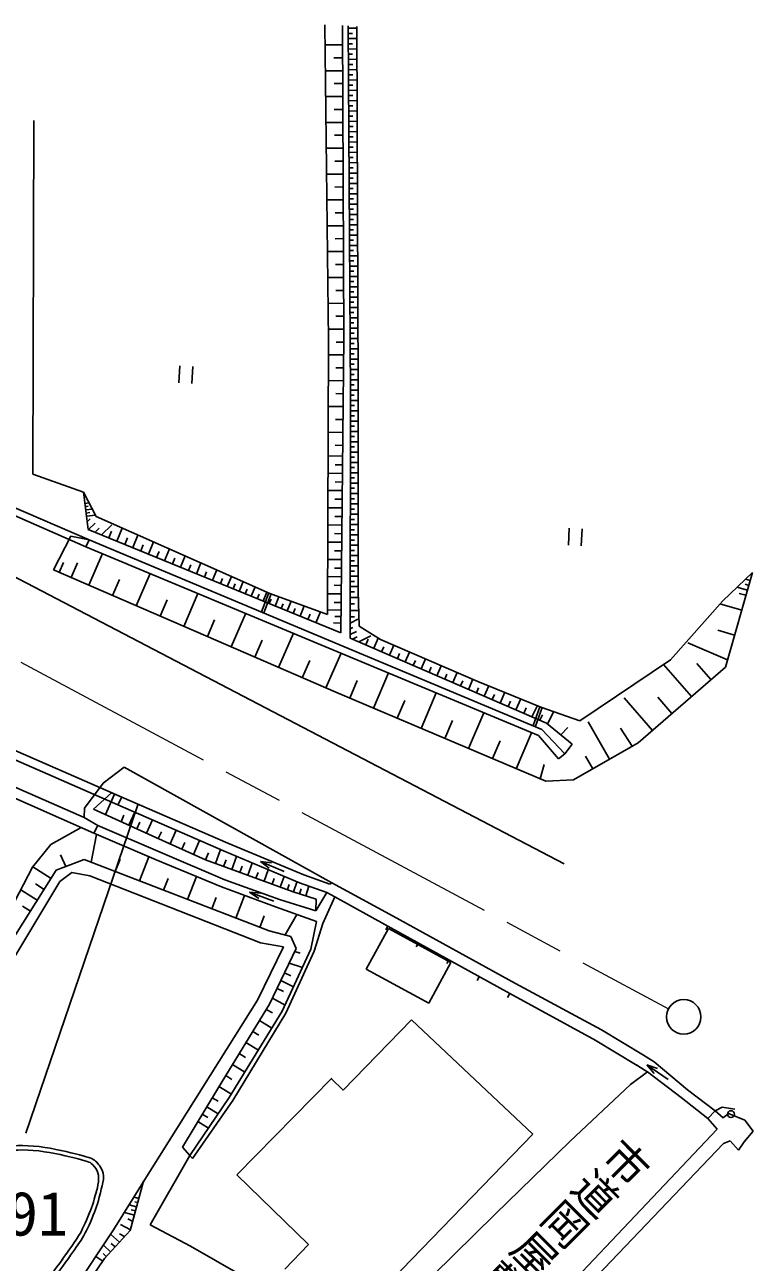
# Model space of a CAD drawing. Units: millimetres, scale not verified. Extents: x 40000 to 680000, y 20000 to 380000.
# Drawn here: x 143615 to 185919, y 262660 to 334489 of the extents above; entities that cross this region are included whole.
import ezdxf
from ezdxf.enums import TextEntityAlignment as Align

# ---------------------------------------------------------------- set-up
doc = ezdxf.new("R2010")
doc.units = ezdxf.units.MM
doc.header["$LTSCALE"] = 1000
doc.linetypes.add('CHAIN', pattern=[18.5, 12, -1.5, 3.5, -1.5])
for name, color, linetype, lineweight in [('M-BGD', 7, 'Continuous', 25), ('M-BMK', 2, 'CHAIN', 13), ('M-BMK-SRVR', 3, 'Continuous', 25), ('M-STR-STRC', 7, 'Continuous', 25)]:
    doc.layers.add(name, color=color, linetype=linetype, lineweight=lineweight)
doc.styles.add('@ＭＳ ゴシック', font='')
doc.styles.add('ＭＳ ゴシック', font='')
doc.styles.get('@ＭＳ ゴシック').set_extended_font_data('@MS Gothic')
doc.styles.get('ＭＳ ゴシック').set_extended_font_data('MS Gothic')

msp = doc.modelspace()

# ---------------------------------------------------------------- linework, layer by layer
at = {"layer": 'M-BGD'}
for p, q in [((161042, 334489), (161252, 316172)), ((162064, 334453), (162140, 316311)), ((162399, 334432), (162537, 313088)), ((162400, 334282), (162898, 334285)), ((162898, 334397), (162970, 313431)), ((162069, 333323), (161055, 333319)), ((162402, 333982), (162651, 333983)), ((162404, 333682), (162900, 333685)), ((162406, 333382), (162654, 333383)), ((162072, 332573), (161568, 332571)), ((162408, 333081), (162903, 333085)), ((162410, 332781), (162657, 332783)), ((162412, 332481), (162905, 332485)), ((162414, 332181), (162660, 332183)), ((162416, 331881), (162907, 331885)), ((162075, 331823), (161072, 331819)), ((162418, 331581), (162663, 331583)), ((162420, 331281), (162909, 331285)), ((162079, 331073), (161580, 331071)), ((162422, 330981), (162666, 330983)), ((162424, 330681), (162911, 330685)), ((162082, 330323), (161090, 330319)), ((162426, 330381), (162669, 330383)), ((162427, 330081), (162913, 330085)), ((162429, 329781), (162672, 329783)), ((162085, 329573), (161591, 329571)), ((162431, 329481), (162915, 329485)), ((162433, 329181), (162675, 329183)), ((144092, 308411), (144141, 328929)), ((162088, 328823), (161107, 328819)), ((162435, 328881), (162917, 328885)), ((162437, 328581), (162678, 328583)), ((162439, 328281), (162919, 328285)), ((162091, 328073), (161603, 328071)), ((162441, 327981), (162681, 327983)), ((162443, 327681), (162921, 327685)), ((162094, 327323), (161124, 327319)), ((162445, 327381), (162684, 327383)), ((162447, 327081), (162923, 327085)), ((162097, 326573), (161615, 326571)), ((162449, 326781), (162686, 326783)), ((162451, 326481), (162925, 326484)), ((162453, 326181), (162689, 326183)), ((162101, 325823), (161141, 325819)), ((162455, 325881), (162927, 325884)), ((162457, 325581), (162692, 325583)), ((162104, 325073), (161627, 325071)), ((162458, 325281), (162929, 325284)), ((162460, 324981), (162695, 324983)), ((162462, 324681), (162931, 324684)), ((162107, 324323), (161158, 324319)), ((162464, 324381), (162698, 324383)), ((162466, 324081), (162933, 324084)), ((162110, 323573), (161638, 323571)), ((162468, 323781), (162701, 323783)), ((162470, 323481), (162936, 323484)), ((162113, 322823), (161175, 322819)), ((162472, 323181), (162704, 323183)), ((162474, 322881), (162938, 322884)), ((162476, 322581), (162707, 322583)), ((162116, 322073), (161650, 322071)), ((162478, 322281), (162940, 322284)), ((162480, 321981), (162710, 321983)), ((162119, 321323), (161193, 321319)), ((162482, 321681), (162942, 321684)), ((162484, 321381), (162713, 321383)), ((162486, 321081), (162944, 321084)), ((162123, 320573), (161662, 320571)), ((162488, 320781), (162716, 320783)), ((162490, 320481), (162946, 320484)), ((162126, 319823), (161210, 319819)), ((162491, 320181), (162719, 320183)), ((162493, 319881), (162948, 319884)), ((162129, 319073), (161674, 319071)), ((162495, 319581), (162722, 319583)), ((162497, 319281), (162950, 319284)), ((162499, 318981), (162725, 318983)), ((162132, 318323), (161227, 318319)), ((162501, 318681), (162952, 318684)), ((162503, 318381), (162728, 318383)), ((162135, 317573), (161685, 317571)), ((162505, 318081), (162954, 318084)), ((162507, 317781), (162731, 317783)), ((162138, 316823), (161247, 316825)), ((162509, 317481), (162956, 317484)), ((162511, 317181), (162734, 317183)), ((162513, 316881), (162958, 316884)), ((161252, 316172), (161203, 300259)), ((162138, 316073), (161696, 316074)), ((161964, 299187), (162140, 316311)), ((162515, 316581), (162737, 316583)), ((162517, 316281), (162960, 316284)), ((162129, 315323), (161249, 315333)), ((162519, 315981), (162740, 315983)), ((162521, 315681), (162962, 315684)), ((162522, 315381), (162743, 315383)), ((174943, 285795), (119237, 314838)), ((152624, 314698), (152572, 313699)), ((153373, 314659), (153321, 313660)), ((162524, 315081), (162964, 315084)), ((162526, 314781), (162746, 314783)), ((162120, 314573), (161683, 314578)), ((162528, 314481), (162967, 314484)), ((162530, 314181), (162749, 314183)), ((162111, 313823), (161244, 313833)), ((162532, 313881), (162969, 313884)), ((162534, 313581), (162752, 313583)), ((162536, 313281), (162971, 313281)), ((162982, 301607), (162970, 313431)), ((162102, 313073), (161672, 313078)), ((162508, 298888), (162537, 313088)), ((162536, 312681), (162973, 312681)), ((162537, 312981), (162753, 312981)), ((162093, 312323), (161240, 312333)), ((162535, 312081), (162976, 312081)), ((162535, 311781), (162756, 311781)), ((162536, 312381), (162755, 312381)), ((162084, 311573), (161661, 311578)), ((162533, 311181), (162756, 311181)), ((162534, 311481), (162978, 311480)), ((162075, 310823), (161235, 310833)), ((162532, 310581), (162757, 310581)), ((162533, 310881), (162980, 310880)), ((162066, 310073), (161649, 310078)), ((162530, 309681), (162985, 309680)), ((162531, 309981), (162757, 309981)), ((162532, 310281), (162983, 310280)), ((162058, 309448), (161231, 309458)), ((162052, 308948), (161641, 308953)), ((162529, 309081), (162988, 309080)), ((162530, 309381), (162758, 309381)), ((147029, 307357), (144092, 308411)), ((162046, 308448), (161228, 308458)), ((162527, 308181), (162759, 308181)), ((162528, 308481), (162990, 308480)), ((162529, 308781), (162759, 308781)), ((162034, 307448), (161225, 307458)), ((162040, 307948), (161633, 307953)), ((162526, 307581), (162760, 307581)), ((162527, 307881), (162992, 307880)), ((147758, 305944), (147029, 307357)), ((147029, 307357), (147292, 305200)), ((147109, 306706), (147363, 306737)), ((162028, 306948), (161626, 306953)), ((162525, 306981), (162760, 306981)), ((162526, 307281), (162995, 307280)), ((147169, 304194), (142541, 306214)), ((142698, 306603), (147350, 304587)), ((147131, 306520), (147291, 306539)), ((147154, 306334), (147540, 306381)), ((147177, 306148), (147403, 306175)), ((147199, 305961), (147718, 306025)), ((162022, 306448), (161222, 306458)), ((162523, 306081), (162999, 306080)), ((162524, 306681), (162997, 306680)), ((162524, 306381), (162761, 306381)), ((147239, 305633), (147413, 305805)), ((147322, 305188), (147702, 305563)), ((157852, 301483), (147758, 305944)), ((148077, 304879), (148666, 305461)), ((148959, 304517), (149270, 305275)), ((162010, 305448), (161219, 305458)), ((162016, 305948), (161618, 305953)), ((162522, 305781), (162762, 305781)), ((162522, 305481), (163002, 305480)), ((175238, 305277), (175186, 304278)), ((145276, 302849), (146296, 304805)), ((147350, 304587), (146296, 304805)), ((147350, 304587), (147169, 304194)), ((161964, 299187), (147292, 305200)), ((147350, 304587), (161853, 298525)), ((147699, 305033), (147942, 305273)), ((148496, 304707), (148654, 305092)), ((149422, 304327), (149575, 304700)), ((149884, 304138), (150185, 304871)), ((162004, 304948), (161611, 304953)), ((162520, 304581), (162763, 304581)), ((162521, 305181), (162762, 305181)), ((162521, 304881), (163004, 304880)), ((175987, 305238), (175935, 304239)), ((147169, 304194), (161746, 298116)), ((150347, 303948), (150495, 304309)), ((150810, 303758), (151100, 304467)), ((151272, 303569), (151415, 303917)), ((151735, 303379), (152015, 304062)), ((161998, 304448), (161216, 304457)), ((161992, 303948), (161603, 303953)), ((162519, 304281), (163007, 304280)), ((162519, 303981), (162763, 303980)), ((145620, 302700), (145867, 303268)), ((146309, 302402), (146678, 303255)), ((147341, 301954), (148136, 303791)), ((152198, 303189), (152335, 303525)), ((152660, 303000), (152930, 303658)), ((153123, 302810), (153255, 303133)), ((153586, 302621), (153845, 303254)), ((161986, 303448), (161213, 303457)), ((162518, 303681), (163009, 303680)), ((162518, 303381), (162764, 303380)), ((161679, 295744), (145276, 302849)), ((150094, 300762), (150906, 302636)), ((154048, 302431), (154175, 302741)), ((154511, 302241), (154760, 302849)), ((155378, 301886), (155618, 302470)), ((161974, 302448), (161210, 302457)), ((161980, 302948), (161596, 302953)), ((162516, 302781), (162765, 302780)), ((162516, 302481), (163014, 302480)), ((162517, 303081), (163011, 303080)), ((184149, 301055), (185873, 302696)), ((185873, 302696), (184301, 297204)), ((148717, 301358), (149119, 302286)), ((154974, 302052), (155096, 302349)), ((155725, 301744), (155843, 302031)), ((156072, 301601), (156304, 302167)), ((156419, 301459), (156533, 301737)), ((156766, 301317), (156991, 301864)), ((161968, 301948), (161588, 301953)), ((162515, 302181), (162765, 302180)), ((162515, 301881), (163016, 301880)), ((185577, 301661), (184969, 301835)), ((185659, 301950), (185440, 302012)), ((185742, 302238), (185473, 302315)), ((151470, 300166), (151880, 301112)), ((152847, 299570), (153675, 301481)), ((157113, 301175), (157224, 301443)), ((157782, 301510), (157358, 300410)), ((157460, 301032), (157677, 301561)), ((157922, 301456), (157498, 300357)), ((157807, 300890), (157916, 301155)), ((161203, 300259), (157852, 301483)), ((158154, 300748), (158377, 301291)), ((158848, 300463), (159082, 301034)), ((161962, 301448), (161206, 301457)), ((162513, 301243), (163019, 301242)), ((162514, 301581), (162766, 301580)), ((163025, 299575), (162982, 301607)), ((181120, 297628), (184149, 301055)), ((185494, 301373), (185106, 301484)), ((155600, 298377), (156444, 300326)), ((158501, 300606), (158616, 300884)), ((159195, 300321), (159315, 300613)), ((159600, 300155), (159846, 300755)), ((160063, 299966), (160189, 300274)), ((160526, 299776), (160786, 300411)), ((161951, 300511), (161204, 300520)), ((161956, 300948), (161581, 300953)), ((162512, 300493), (163022, 300492)), ((162513, 300868), (162766, 300868)), ((185247, 300508), (183984, 300869)), ((154223, 298973), (154641, 299939)), ((161942, 299761), (161544, 299766)), ((161946, 300136), (161614, 300140)), ((162510, 299762), (162956, 299988)), ((162511, 300118), (162767, 300118)), ((164267, 298807), (163025, 299575)), ((158353, 297185), (159213, 299172)), ((173914, 293951), (162508, 298888)), ((162509, 299089), (162884, 299279)), ((162510, 299426), (162665, 299505)), ((162652, 298825), (162921, 298962)), ((163010, 298671), (163711, 299026)), ((163419, 298494), (163562, 298824)), ((163877, 298295), (164135, 298889)), ((184834, 299065), (183859, 299345)), ((156976, 297781), (157402, 298765)), ((161746, 298116), (173448, 293226)), ((161853, 298525), (173651, 293589)), ((169923, 296373), (164267, 298807)), ((164336, 298096), (164461, 298384)), ((164795, 297898), (165044, 298473)), ((184419, 297617), (182126, 298614)), ((159729, 296588), (160163, 297591)), ((161106, 295992), (161981, 298017)), ((165254, 297699), (165379, 297987)), ((165713, 297501), (165963, 298077)), ((166172, 297302), (166297, 297591)), ((166631, 297103), (166881, 297682)), ((175856, 294084), (181120, 297628)), ((183463, 296477), (182644, 297422)), ((163866, 294817), (164734, 296867)), ((167090, 296905), (167215, 297195)), ((167548, 296706), (167800, 297287)), ((168007, 296507), (168133, 296798)), ((168466, 296309), (168718, 296891)), ((184301, 297204), (179237, 292814)), ((182329, 295495), (180716, 297356)), ((162485, 295402), (162917, 296424)), ((168925, 296110), (169051, 296402)), ((169384, 295911), (169637, 296496)), ((169843, 295713), (169970, 296008)), ((173592, 294881), (169923, 296373)), ((170302, 295514), (170562, 296115)), ((173875, 290578), (161679, 295744)), ((165247, 294232), (165683, 295260)), ((166629, 293647), (167502, 295710)), ((170760, 295316), (170893, 295622)), ((171219, 295117), (171490, 295741)), ((171678, 294918), (171816, 295236)), ((172137, 294720), (172417, 295367)), ((180063, 293529), (178425, 295418)), ((181196, 294512), (180377, 295456)), ((169391, 292477), (170271, 294554)), ((172596, 294521), (172739, 294850)), ((173055, 294322), (173396, 294972)), ((173522, 294906), (173130, 293822)), ((173663, 294856), (173272, 293771)), ((175856, 294084), (173592, 294881)), ((173965, 293903), (174340, 294618)), ((168010, 293062), (168448, 294097)), ((173516, 294123), (173676, 294429)), ((175403, 292727), (173914, 293951)), ((177578, 291862), (176334, 294031)), ((149245, 289650), (141428, 293077)), ((172154, 291307), (173039, 293397)), ((173448, 293226), (174606, 291885)), ((173651, 293589), (174972, 292162)), ((174750, 293264), (175152, 293692)), ((178880, 292609), (178211, 293665)), ((141175, 292634), (149024, 289209)), ((170772, 291892), (171213, 292934)), ((175403, 292727), (174972, 292162)), ((179237, 292814), (175480, 290659)), ((174972, 292162), (174606, 291885)), ((176602, 291302), (176184, 292032)), ((148166, 290473), (149383, 291406)), ((161445, 284690), (149383, 291406)), ((173540, 290720), (173780, 291552)), ((140247, 290830), (147629, 287561)), ((141698, 290826), (147071, 288480)), ((147087, 289014), (148166, 290473)), ((175480, 290659), (173875, 290578)), ((147613, 288953), (148660, 289908)), ((148297, 288644), (148834, 289831)), ((148660, 289908), (149245, 289650)), ((149024, 289209), (149245, 289650)), ((155403, 286978), (149245, 289650)), ((147071, 288480), (147087, 289014)), ((151227, 287319), (147613, 288953)), ((155150, 286537), (149024, 289209)), ((149664, 288026), (150005, 288781)), ((147851, 288010), (147071, 288480)), ((149208, 288232), (149377, 288607)), ((150119, 287820), (150291, 288200)), ((150689, 287562), (151037, 288331)), ((145129, 286908), (146896, 287897)), ((147464, 285881), (147781, 287497)), ((147629, 287561), (147851, 288010)), ((151240, 286016), (147629, 287561)), ((151485, 286458), (147851, 288010)), ((154108, 286013), (151227, 287319)), ((151372, 287253), (151548, 287642)), ((152055, 286943), (152412, 287731)), ((144072, 285592), (145129, 286908)), ((152738, 286634), (152919, 287032)), ((153421, 286324), (153769, 287131)), ((154693, 285801), (154985, 286608)), ((159814, 285148), (155403, 286978)), ((145442, 285410), (147064, 286035)), ((146001, 285625), (145682, 286302)), ((147064, 286035), (157816, 281889)), ((148874, 285337), (149154, 286063)), ((150274, 284798), (150814, 286199)), ((155032, 284458), (151240, 286016)), ((155232, 284866), (151485, 286458)), ((154105, 286015), (154277, 286416)), ((159195, 284170), (154108, 286013)), ((159570, 284676), (155150, 286537)), ((155163, 285631), (155304, 286021)), ((155633, 285460), (155907, 286218)), ((157300, 285927), (157944, 285836)), ((157300, 285927), (157812, 285527)), ((158681, 285340), (157300, 285927)), ((140851, 279440), (144072, 285592)), ((143073, 281657), (145442, 285410)), ((145145, 284940), (144086, 285608)), ((145651, 284754), (146344, 285290)), ((146344, 285290), (147403, 285092)), ((156103, 285290), (156236, 285657)), ((156573, 285120), (156830, 285829)), ((157043, 284949), (157168, 285292)), ((157513, 284779), (157753, 285441)), ((139372, 274341), (145651, 284754)), ((144745, 284305), (144239, 284625)), ((147403, 285092), (157309, 281202)), ((151673, 284258), (151936, 284940)), ((153073, 283718), (153587, 285052)), ((158176, 283281), (155032, 284458)), ((158407, 283714), (155232, 284866)), ((157983, 284609), (158099, 284928)), ((158454, 284438), (158676, 285053)), ((158865, 284289), (158964, 284587)), ((159218, 284162), (159408, 284730)), ((161159, 284128), (159570, 284676)), ((159814, 285148), (161323, 284611)), ((159933, 283935), (160116, 284485)), ((161323, 284611), (161445, 284690)), ((161445, 284690), (165004, 282749)), ((144345, 283671), (143384, 284277)), ((154473, 283179), (154724, 283830)), ((155872, 282639), (156379, 283954)), ((156672, 284145), (157320, 284085)), ((156672, 284145), (157203, 283769)), ((158079, 283625), (156672, 284145)), ((160536, 283743), (159195, 284170)), ((159575, 284049), (159668, 284325)), ((160525, 283058), (161159, 284128)), ((160525, 283058), (160536, 283743)), ((161615, 283865), (160916, 282323)), ((161159, 284128), (161615, 283865)), ((164707, 282169), (161615, 283865)), ((143944, 283037), (143490, 283324)), ((158176, 283281), (160561, 282447)), ((158407, 283714), (160525, 283058)), ((157272, 282099), (157517, 282762)), ((158733, 281656), (159413, 282848)), ((160561, 282447), (160224, 280830)), ((160916, 282323), (160429, 280712)), ((165004, 282749), (172114, 278842)), ((157816, 281889), (159074, 281569)), ((164736, 282040), (163447, 279676)), ((164586, 281950), (164707, 282169)), ((164707, 282169), (171777, 278251)), ((168361, 280064), (164736, 282040)), ((168361, 280064), (164736, 282040)), ((158640, 280966), (157133, 277865)), ((158640, 280966), (157309, 281202)), ((159386, 280869), (157822, 277639)), ((159074, 281569), (159386, 280869)), ((166353, 280971), (166474, 281190)), ((160224, 280830), (158562, 277231)), ((160429, 280712), (158768, 277110)), ((159305, 280702), (159607, 280602)), ((168121, 279992), (168242, 280210)), ((158702, 279455), (159064, 279279)), ((158975, 280021), (159735, 279770)), ((163447, 279676), (167072, 277700)), ((167072, 277700), (168361, 280064)), ((158484, 279005), (159217, 278650)), ((169888, 279012), (170010, 279231)), ((177107, 276145), (172114, 278842)), ((157993, 277992), (158728, 277591)), ((158266, 278555), (158637, 278375)), ((171656, 278033), (171777, 278251)), ((176770, 275530), (171777, 278251)), ((157133, 277865), (153955, 272817)), ((157822, 277639), (154862, 272803)), ((157635, 277333), (157998, 277135)), ((158562, 277231), (155494, 272214)), ((158768, 277110), (155708, 272054)), ((157243, 276693), (157963, 276252)), ((162113, 272643), (166077, 276736)), ((166077, 276736), (173112, 270085)), ((156851, 276053), (157212, 275833)), ((179545, 274687), (177107, 276145)), ((156460, 275414), (157181, 274972)), ((179186, 274087), (176748, 275544)), ((156068, 274774), (156429, 274553)), ((179545, 274687), (180170, 274284)), ((155677, 274134), (156398, 273693)), ((179780, 273712), (178799, 272969)), ((179165, 274100), (179789, 273696)), ((179747, 274117), (180361, 273902)), ((179747, 274117), (180171, 273624)), ((180986, 273271), (179747, 274117)), ((181729, 272231), (179780, 273712)), ((182099, 272676), (180170, 274284)), ((155285, 273495), (155646, 273274)), ((161444, 273345), (155937, 267727)), ((161437, 273306), (162113, 272643)), ((175286, 269687), (178799, 272969)), ((153955, 272817), (150500, 267311)), ((154862, 272803), (152771, 269336)), ((154893, 272855), (155616, 272417)), ((183698, 271451), (182099, 272676)), ((155494, 272214), (153199, 268849)), ((155708, 272054), (153361, 268682)), ((154183, 271678), (154853, 271274)), ((154506, 272213), (154855, 272001)), ((181729, 272231), (183289, 270999)), ((183698, 271451), (184120, 271652)), ((184120, 271652), (184843, 271540)), ((153666, 270821), (154288, 270446)), ((153925, 271250), (154248, 271055)), ((183698, 271451), (183289, 270999)), ((183289, 270999), (183827, 270387)), ((183698, 271451), (184162, 271033)), ((184162, 271033), (184483, 271297)), ((184483, 271297), (185432, 270902)), ((185432, 270902), (185919, 270268)), ((173112, 270085), (162223, 258850)), ((183827, 270387), (170814, 256652)), ((185919, 270268), (185395, 269646)), ((170932, 265453), (175286, 269687)), ((171402, 256181), (184198, 269555)), ((184198, 269555), (184574, 269699)), ((185061, 269172), (184574, 269699)), ((185395, 269646), (185061, 269172)), ((153199, 268849), (150896, 264828)), ((152771, 269336), (153199, 268849)), ((153361, 268682), (153199, 268849)), ((150500, 267311), (148774, 264536)), ((150516, 267371), (149741, 264508)), ((160102, 263691), (155937, 267727)), ((150113, 265884), (149685, 266000)), ((150244, 266366), (149961, 266443)), ((150179, 266125), (150001, 266173)), ((149983, 265401), (149409, 265557)), ((149883, 265033), (149609, 265180)), ((150048, 265642), (149797, 265710)), ((167332, 261907), (170932, 265453)), ((148774, 264536), (144612, 258331)), ((149741, 264508), (148250, 262886)), ((149748, 264537), (149174, 264847)), ((150896, 264828), (153248, 263594)), ((148603, 263270), (148182, 263654)), ((149110, 263822), (148604, 264284)), ((148857, 263546), (148626, 263757)), ((149412, 264150), (149111, 264313)), ((160102, 263691), (158710, 262255)), ((148143, 262728), (147742, 262998)), ((148349, 262994), (148162, 263165)), ((153248, 263594), (162684, 258192)), ((148250, 262886), (145610, 258979))]:
    msp.add_line(p, q, dxfattribs=at)
msp.add_circle((184626, 271256), 200, dxfattribs=at)
at = {"layer": 'M-BMK'}
msp.add_line((94461, 323678), (180999, 277370), dxfattribs=at)
at = {"layer": 'M-BMK-SRVR'}
msp.add_circle((181884, 276903), 1000, dxfattribs=at)
at = {"layer": 'M-STR-STRC'}
msp.add_line((150186, 289201), (143682, 270158), dxfattribs=at)
for points, knots in [([(139510, 268686), (141210, 269215), (141921, 269441), (143510, 269434), (145100, 269428), (147272, 268759), (147510, 268686)], [0, 0, 0, 0, 1, 1, 1, 2, 2, 2, 2]), ([(139608, 268447), (140345, 268677), (141959, 269180), (143510, 269180), (145061, 269180), (147174, 268528), (147412, 268454)], [0, 0, 0, 0, 1, 1, 1, 2, 2, 2, 2]), ([(147510, 268686), (147747, 268539), (147859, 268417), (148010, 268186), (148331, 267696), (148145, 267261), (148010, 266686)], [0, 0, 0, 0, 1, 1, 1, 2, 2, 2, 2]), ([(147414, 268454), (147470, 268406), (147649, 268247), (147760, 268082), (148048, 267655), (147828, 266942), (147772, 266763)], [0, 0, 0, 0, 1, 1, 1, 2, 2, 2, 2]), ([(147773, 266765), (147596, 266078), (147510, 265853), (147282, 265291), (146858, 264246), (146551, 263895), (145796, 262814)], [0, 0, 0, 0, 1, 1, 1, 2, 2, 2, 2]), ([(148010, 266686), (147830, 265987), (147743, 265758), (147510, 265186), (147082, 264131), (146773, 263777), (146010, 262686)], [0, 0, 0, 0, 1, 1, 1, 2, 2, 2, 2]), ([(141010, 262686), (141560, 261959), (141769, 261557), (142510, 261186), (142881, 261000), (143096, 260829), (143510, 260829), (143925, 260829), (144140, 261000), (144510, 261186), (145251, 261557), (145461, 261959), (146010, 262686)], [0, 0, 0, 0, 1, 1, 1, 2, 2, 2, 3, 3, 3, 4, 4, 4, 4]), ([(141187, 262863), (141722, 262155), (141922, 261755), (142647, 261402), (142969, 261246), (143152, 261095), (143510, 261095), (143868, 261095), (144052, 261246), (144373, 261402), (145099, 261755), (145299, 262155), (145834, 262863)], [0, 0, 0, 0, 1, 1, 1, 2, 2, 2, 3, 3, 3, 4, 4, 4, 4])]:
    msp.add_open_spline(points, degree=3, knots=knots, dxfattribs=at)

# ---------------------------------------------------------------- texts
at = {"layer": 'M-BGD', "style": '@ＭＳ ゴシック'}
msp.add_text('市道岡屋敷線', height=1833, rotation=224.923, dxfattribs=at).set_placement((178379, 270373), align=Align.BOTTOM_LEFT)
at = {"layer": 'M-STR-STRC', "style": 'ＭＳ ゴシック'}
msp.add_text('491', height=2566, dxfattribs=at).set_placement((143510, 263436), align=Align.BOTTOM_CENTER)

doc.saveas('drawing.dxf')
